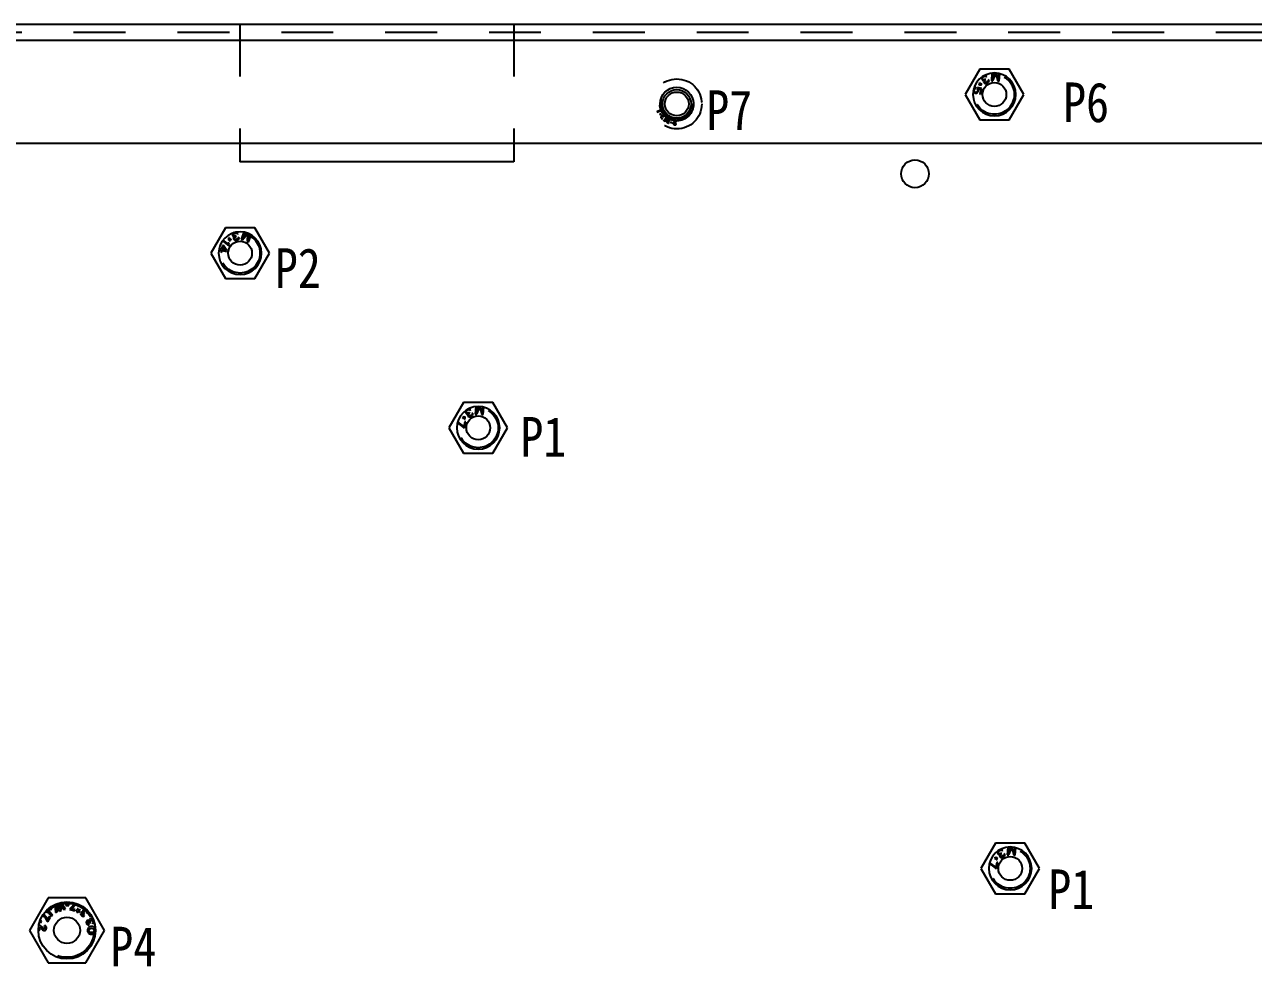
# Model space of a CAD drawing. Header units: millimetres. Extents: x 1262 to 3787, y 0 to 841.
# Drawn here: x 2913.1 to 3067.8, y 463.4 to 582 of the extents above; entities that cross this region are included whole.
import ezdxf

# ---------------------------------------------------------------- set-up
doc = ezdxf.new("R2010")
doc.units = ezdxf.units.MM
doc.header["$LTSCALE"] = 65.395
doc.linetypes.add('HIDDEN', pattern=[0.2, 0.1, -0.1])
doc.layers.get('0').update_dxf_attribs({"linetype": 'CONTINUOUS'})
doc.layers.add('02___PRT_ALL_AXES', color=7, linetype='CONTINUOUS')
doc.layers.add('DEFAULT_2', color=8, linetype='HIDDEN')
doc.styles.get("Standard").update_dxf_attribs({"font": 'txt', "width": 0.85})

msp = doc.modelspace()

# ---------------------------------------------------------------- linework, layer by layer
at = {"color": 3, "linetype": 'Continuous'}
for p, q in [((3161.21, 582.004), (2749.21, 582.004)), ((3161.21, 580.004), (2749.21, 580.004)), ((3161.21, 567.004), (2779.033, 567.004))]:
    msp.add_line(p, q, dxfattribs=at)
at = {"color": 7, "linetype": 'Continuous'}
for p, q in [((3034.9, 575.886), (3034.832, 574.935)), ((3035.319, 575.901), (3034.972, 575.138)), ((3035.027, 575.897), (3034.972, 575.138)), ((3035.019, 574.922), (3035.395, 575.791)), ((3035.395, 575.791), (3035.643, 574.877)), ((3035.72, 575.085), (3035.486, 575.889)), ((3035.775, 575.844), (3035.72, 575.085)), ((3035.83, 574.864), (3035.898, 575.814)), ((3033.384, 574.487), (3033.237, 574.462)), ((3033.237, 574.462), (3033.242, 574.433)), ((3033.242, 574.433), (3033.419, 574.462)), ((3033.286, 574.606), (3033.262, 574.572)), ((3033.262, 574.572), (3033.384, 574.487)), ((3033.408, 574.521), (3033.286, 574.606)), ((3033.41, 574.672), (3033.38, 574.667)), ((3033.38, 574.667), (3033.408, 574.521)), ((3033.442, 574.496), (3033.41, 574.672)), ((3033.419, 574.462), (3033.451, 574.287)), ((3033.619, 574.525), (3033.442, 574.496)), ((3033.451, 574.287), (3033.481, 574.291)), ((3033.481, 574.291), (3033.453, 574.438)), ((3033.453, 574.438), (3033.575, 574.352)), ((3033.477, 574.472), (3033.624, 574.496)), ((3033.599, 574.386), (3033.477, 574.472)), ((3033.575, 574.352), (3033.599, 574.386)), ((3033.606, 575.265), (3033.603, 575.189)), ((3033.603, 575.189), (3033.618, 575.124)), ((3033.637, 575.334), (3033.606, 575.265)), ((3033.618, 575.124), (3033.662, 575.051)), ((3033.624, 574.496), (3033.619, 574.525)), ((3033.687, 575.413), (3033.637, 575.334)), ((3033.662, 575.051), (3033.723, 574.989)), ((3033.743, 575.47), (3033.687, 575.413)), ((3033.703, 575.225), (3033.717, 575.282)), ((3033.707, 575.177), (3033.703, 575.225)), ((3033.751, 575.104), (3033.707, 575.177)), ((3033.717, 575.282), (3033.741, 575.322)), ((3033.723, 574.989), (3033.792, 574.955)), ((3033.741, 575.322), (3033.82, 575.394)), ((3033.83, 575.053), (3033.751, 575.104)), ((3033.792, 574.955), (3033.903, 574.972)), ((3033.82, 575.394), (3033.927, 575.458)), ((3033.906, 575.049), (3033.83, 575.053)), ((3033.865, 574.875), (3033.862, 574.799)), ((3033.862, 574.799), (3033.888, 574.715)), ((3033.903, 574.972), (3033.865, 574.875)), ((3033.888, 574.715), (3033.91, 574.679)), ((3033.972, 575.585), (3033.896, 575.562)), ((3034.024, 575.095), (3033.906, 575.049)), ((3033.91, 574.679), (3033.971, 574.616)), ((3033.927, 575.458), (3034.027, 575.494)), ((3033.969, 574.863), (3033.983, 574.921)), ((3033.977, 574.769), (3033.969, 574.863)), ((3033.971, 574.616), (3034.087, 574.586)), ((3034.066, 575.592), (3033.972, 575.585)), ((3033.999, 574.732), (3033.977, 574.769)), ((3033.983, 574.921), (3034.068, 575.022)), ((3034.068, 574.699), (3033.999, 574.732)), ((3034.095, 575.138), (3034.024, 575.095)), ((3034.027, 575.494), (3034.074, 575.497)), ((3034.141, 575.587), (3034.066, 575.592)), ((3034.068, 575.022), (3034.139, 575.065)), ((3034.143, 574.695), (3034.068, 574.699)), ((3034.074, 575.497), (3034.131, 575.482)), ((3034.087, 574.586), (3034.18, 574.593)), ((3034.139, 575.065), (3034.095, 575.138)), ((3034.131, 575.482), (3034.171, 575.456)), ((3034.21, 575.554), (3034.141, 575.587)), ((3034.243, 574.73), (3034.143, 574.695)), ((3034.171, 575.456), (3034.261, 575.51)), ((3034.18, 574.593), (3034.316, 574.65)), ((3034.261, 575.51), (3034.21, 575.554)), ((3034.315, 574.773), (3034.243, 574.73)), ((3034.393, 574.845), (3034.315, 574.773)), ((3034.316, 574.65), (3034.352, 574.671)), ((3034.352, 574.671), (3034.466, 574.765)), ((3034.425, 574.914), (3034.393, 574.845)), ((3034.428, 574.99), (3034.425, 574.914)), ((3034.517, 575.044), (3034.428, 574.99)), ((3034.466, 574.765), (3034.515, 574.844)), ((3034.515, 574.844), (3034.543, 574.96)), ((3034.543, 574.96), (3034.517, 575.044)), ((3034.832, 574.935), (3035.019, 574.922)), ((3035.643, 574.877), (3035.83, 574.864)), ((3032.562, 573.729), (3032.56, 573.627)), ((3032.56, 573.627), (3032.599, 573.511)), ((3032.633, 573.952), (3032.591, 573.859)), ((3032.599, 573.511), (3032.668, 573.432)), ((3032.718, 574.04), (3032.633, 573.952)), ((3032.665, 573.71), (3032.693, 573.832)), ((3032.668, 573.624), (3032.665, 573.71)), ((3032.696, 573.554), (3032.668, 573.624)), ((3032.668, 573.432), (3032.763, 573.368)), ((3032.693, 573.832), (3032.732, 573.909)), ((3032.749, 573.499), (3032.696, 573.554)), ((3032.814, 574.082), (3032.718, 574.04)), ((3032.732, 573.909), (3032.787, 573.96)), ((3032.807, 573.465), (3032.749, 573.499)), ((3032.763, 573.368), (3032.846, 573.349)), ((3032.787, 573.96), (3032.879, 573.982)), ((3032.848, 573.456), (3032.807, 573.465)), ((3032.907, 574.104), (3032.814, 574.082)), ((3032.846, 573.349), (3032.959, 573.367)), ((3032.915, 573.462), (3032.848, 573.456)), ((3032.879, 573.982), (3032.907, 574.104)), ((3032.987, 573.489), (3032.915, 573.462)), ((3032.959, 573.367), (3033.056, 573.409)), ((3033.042, 573.54), (3032.987, 573.489)), ((3033.081, 573.617), (3033.042, 573.54)), ((3033.056, 573.409), (3033.141, 573.497)), ((3033.093, 574.062), (3033.061, 573.92)), ((3033.061, 573.92), (3033.106, 573.825)), ((3033.108, 573.739), (3033.081, 573.617)), ((3033.633, 573.941), (3033.093, 574.062)), ((3033.106, 573.825), (3033.108, 573.739)), ((3033.141, 573.497), (3033.184, 573.594)), ((3033.214, 573.822), (3033.174, 573.938)), ((3033.174, 573.938), (3033.507, 573.863)), ((3033.184, 573.594), (3033.212, 573.716)), ((3033.212, 573.716), (3033.214, 573.822)), ((3033.507, 573.863), (3033.374, 573.274)), ((3033.374, 573.274), (3033.478, 573.25)), ((3033.478, 573.25), (3033.633, 573.941)), ((2940.18, 567.004), (2940.18, 564.704)), ((2974.68, 567.004), (2974.68, 564.704)), ((2974.68, 564.704), (2940.18, 564.704)), ((2939.272, 555.642), (2939.247, 555.57)), ((2939.322, 555.698), (2939.272, 555.642)), ((2939.393, 555.76), (2939.322, 555.698)), ((2939.354, 555.575), (2939.384, 555.626)), ((2939.384, 555.626), (2939.419, 555.657)), ((2939.463, 555.798), (2939.393, 555.76)), ((2939.419, 555.657), (2939.515, 555.703)), ((2939.515, 555.703), (2939.636, 555.734)), ((2939.716, 555.842), (2939.636, 555.842)), ((2939.636, 555.734), (2939.742, 555.738)), ((2939.807, 555.821), (2939.716, 555.842)), ((2939.742, 555.738), (2939.788, 555.728)), ((2939.788, 555.728), (2939.838, 555.697)), ((2939.878, 555.795), (2939.807, 555.821)), ((2939.838, 555.697), (2939.869, 555.661)), ((2939.869, 555.661), (2939.97, 555.686)), ((2939.934, 555.743), (2939.878, 555.795)), ((2939.97, 555.686), (2939.934, 555.743)), ((2940.691, 555.86), (2940.351, 554.97)), ((2940.526, 554.903), (2941.137, 555.626)), ((2940.815, 555.835), (2940.543, 555.124)), ((2941.096, 555.754), (2940.543, 555.124)), ((2941.137, 555.626), (2941.109, 554.68)), ((2941.244, 554.856), (2941.253, 555.694)), ((2937.981, 554.191), (2937.859, 553.706)), ((2938.105, 554.16), (2937.981, 554.191)), ((2938.005, 554.762), (2938.792, 554.15)), ((2938.734, 554.353), (2938.08, 554.863)), ((2938.541, 553.535), (2938.105, 554.16)), ((2938.686, 554.98), (2938.683, 554.951)), ((2938.683, 554.951), (2938.86, 554.928)), ((2938.834, 554.961), (2938.686, 554.98)), ((2938.694, 554.543), (2938.734, 554.353)), ((2938.828, 554.438), (2938.694, 554.543)), ((2938.775, 555.104), (2938.742, 555.078)), ((2938.742, 555.078), (2938.834, 554.961)), ((2938.867, 554.987), (2938.775, 555.104)), ((2938.792, 554.15), (2938.869, 554.248)), ((2938.869, 554.248), (2938.828, 554.438)), ((2938.86, 554.928), (2938.841, 554.75)), ((2938.841, 554.75), (2938.87, 554.746)), ((2938.883, 555.135), (2938.867, 554.987)), ((2938.87, 554.746), (2938.887, 554.894)), ((2938.913, 555.131), (2938.883, 555.135)), ((2938.887, 554.894), (2938.979, 554.777)), ((2938.893, 554.953), (2938.913, 555.131)), ((2939.07, 554.93), (2938.893, 554.953)), ((2939.011, 554.803), (2938.919, 554.92)), ((2938.919, 554.92), (2939.067, 554.9)), ((2938.979, 554.777), (2939.011, 554.803)), ((2939.067, 554.9), (2939.07, 554.93)), ((2939.247, 555.57), (2939.243, 555.503)), ((2939.243, 555.503), (2939.264, 555.42)), ((2939.264, 555.42), (2939.305, 555.343)), ((2939.305, 555.343), (2939.361, 555.291)), ((2939.344, 555.528), (2939.354, 555.575)), ((2939.365, 555.446), (2939.344, 555.528)), ((2939.361, 555.291), (2939.472, 555.275)), ((2939.426, 555.373), (2939.365, 555.446)), ((2939.407, 555.193), (2939.382, 555.121)), ((2939.382, 555.121), (2939.383, 555.033)), ((2939.383, 555.033), (2939.393, 554.992)), ((2939.393, 554.992), (2939.434, 554.915)), ((2939.472, 555.275), (2939.407, 555.193)), ((2939.497, 555.347), (2939.426, 555.373)), ((2939.434, 554.915), (2939.536, 554.853)), ((2939.484, 555.059), (2939.503, 555.152)), ((2939.494, 555.018), (2939.484, 555.059)), ((2939.55, 554.966), (2939.494, 555.018)), ((2939.623, 555.357), (2939.497, 555.347)), ((2939.503, 555.152), (2939.533, 555.203)), ((2939.533, 555.203), (2939.644, 555.275)), ((2939.536, 554.853), (2939.627, 554.832)), ((2939.621, 554.94), (2939.55, 554.966)), ((2939.727, 554.945), (2939.621, 554.94)), ((2939.704, 555.378), (2939.623, 555.357)), ((2939.627, 554.832), (2939.774, 554.847)), ((2939.644, 555.275), (2939.725, 555.295)), ((2939.725, 555.295), (2939.704, 555.378)), ((2939.808, 554.965), (2939.727, 554.945)), ((2939.774, 554.847), (2939.814, 554.857)), ((2939.904, 555.011), (2939.808, 554.965)), ((2939.814, 554.857), (2939.95, 554.913)), ((2939.954, 555.068), (2939.904, 555.011)), ((2939.95, 554.913), (2940.021, 554.975)), ((2939.979, 555.14), (2939.954, 555.068)), ((2940.08, 555.165), (2939.979, 555.14)), ((2940.021, 554.975), (2940.081, 555.078)), ((2940.081, 555.078), (2940.08, 555.165)), ((2940.351, 554.97), (2940.526, 554.903)), ((2941.109, 554.68), (2941.284, 554.613)), ((2941.516, 555.567), (2941.244, 554.856)), ((2941.284, 554.613), (2941.625, 555.503)), ((2937.548, 553.655), (2937.829, 553.584)), ((2937.859, 553.706), (2937.572, 553.778)), ((2937.829, 553.584), (2937.778, 553.382)), ((2937.778, 553.382), (2937.902, 553.351)), ((2937.902, 553.351), (2937.953, 553.553)), ((2937.953, 553.553), (2938.51, 553.414)), ((2937.983, 553.675), (2938.069, 554.018)), ((2938.375, 553.577), (2937.983, 553.675)), ((2938.069, 554.018), (2938.375, 553.577)), ((2938.51, 553.414), (2938.541, 553.535)), ((2968.384, 532.487), (2968.237, 532.462)), ((2968.237, 532.462), (2968.242, 532.433)), ((2968.242, 532.433), (2968.419, 532.462)), ((2968.286, 532.606), (2968.262, 532.572)), ((2968.262, 532.572), (2968.384, 532.487)), ((2968.408, 532.521), (2968.286, 532.606)), ((2968.41, 532.672), (2968.38, 532.667)), ((2968.38, 532.667), (2968.408, 532.521)), ((2968.442, 532.496), (2968.41, 532.672)), ((2968.419, 532.462), (2968.451, 532.287)), ((2968.619, 532.525), (2968.442, 532.496)), ((2968.481, 532.291), (2968.453, 532.438)), ((2968.453, 532.438), (2968.575, 532.352)), ((2968.477, 532.472), (2968.624, 532.496)), ((2968.599, 532.386), (2968.477, 532.472)), ((2968.606, 533.265), (2968.603, 533.189)), ((2968.603, 533.189), (2968.618, 533.124)), ((2968.637, 533.334), (2968.606, 533.265)), ((2968.618, 533.124), (2968.662, 533.051)), ((2968.624, 532.496), (2968.619, 532.525)), ((2968.687, 533.413), (2968.637, 533.334)), ((2968.662, 533.051), (2968.723, 532.989)), ((2968.743, 533.47), (2968.687, 533.413)), ((2968.703, 533.225), (2968.717, 533.282)), ((2968.707, 533.177), (2968.703, 533.225)), ((2968.751, 533.104), (2968.707, 533.177)), ((2968.717, 533.282), (2968.741, 533.322)), ((2968.723, 532.989), (2968.792, 532.955)), ((2968.741, 533.322), (2968.82, 533.394)), ((2968.83, 533.053), (2968.751, 533.104)), ((2968.792, 532.955), (2968.903, 532.972)), ((2968.82, 533.394), (2968.927, 533.458)), ((2968.906, 533.049), (2968.83, 533.053)), ((2968.865, 532.875), (2968.862, 532.799)), ((2968.862, 532.799), (2968.888, 532.715)), ((2968.903, 532.972), (2968.865, 532.875)), ((2968.888, 532.715), (2968.91, 532.679)), ((2968.972, 533.585), (2968.896, 533.562)), ((2969.024, 533.095), (2968.906, 533.049)), ((2968.91, 532.679), (2968.971, 532.616)), ((2968.927, 533.458), (2969.027, 533.494)), ((2968.969, 532.863), (2968.983, 532.921)), ((2968.977, 532.769), (2968.969, 532.863)), ((2968.971, 532.616), (2969.087, 532.586)), ((2969.066, 533.592), (2968.972, 533.585)), ((2968.999, 532.732), (2968.977, 532.769)), ((2968.983, 532.921), (2969.068, 533.022)), ((2969.068, 532.699), (2968.999, 532.732)), ((2969.095, 533.138), (2969.024, 533.095)), ((2969.027, 533.494), (2969.074, 533.497)), ((2969.141, 533.587), (2969.066, 533.592)), ((2969.068, 533.022), (2969.139, 533.065)), ((2969.143, 532.695), (2969.068, 532.699)), ((2969.074, 533.497), (2969.131, 533.482)), ((2969.087, 532.586), (2969.18, 532.593)), ((2969.139, 533.065), (2969.095, 533.138)), ((2969.131, 533.482), (2969.171, 533.456)), ((2969.21, 533.554), (2969.141, 533.587)), ((2969.243, 532.73), (2969.143, 532.695)), ((2969.171, 533.456), (2969.261, 533.51)), ((2969.18, 532.593), (2969.316, 532.65)), ((2969.261, 533.51), (2969.21, 533.554)), ((2969.315, 532.773), (2969.243, 532.73)), ((2969.393, 532.845), (2969.315, 532.773)), ((2969.316, 532.65), (2969.352, 532.671)), ((2969.352, 532.671), (2969.466, 532.765)), ((2969.425, 532.914), (2969.393, 532.845)), ((2969.428, 532.99), (2969.425, 532.914)), ((2969.517, 533.044), (2969.428, 532.99)), ((2969.466, 532.765), (2969.515, 532.844)), ((2969.515, 532.844), (2969.543, 532.96)), ((2969.543, 532.96), (2969.517, 533.044)), ((2969.9, 533.886), (2969.832, 532.935)), ((2969.832, 532.935), (2970.019, 532.922)), ((2970.319, 533.901), (2969.972, 533.138)), ((2970.027, 533.897), (2969.972, 533.138)), ((2970.019, 532.922), (2970.395, 533.791)), ((2970.395, 533.791), (2970.643, 532.877)), ((2970.72, 533.085), (2970.486, 533.889)), ((2970.643, 532.877), (2970.83, 532.864)), ((2970.775, 533.844), (2970.72, 533.085)), ((2970.83, 532.864), (2970.898, 533.814)), ((2967.585, 531.835), (2968.365, 531.233)), ((2968.393, 531.355), (2967.616, 531.954)), ((2968.365, 531.233), (2968.469, 531.21)), ((2968.529, 531.965), (2968.393, 531.355)), ((2968.451, 532.287), (2968.481, 532.291)), ((2968.469, 531.21), (2968.633, 531.941)), ((2968.633, 531.941), (2968.529, 531.965)), ((2968.575, 532.352), (2968.599, 532.386)), ((3036.9, 478.386), (3036.832, 477.435)), ((3037.319, 478.401), (3036.972, 477.638)), ((3037.027, 478.397), (3036.972, 477.638)), ((3037.019, 477.422), (3037.395, 478.291)), ((3037.395, 478.291), (3037.643, 477.377)), ((3037.72, 477.585), (3037.486, 478.389)), ((3037.775, 478.344), (3037.72, 477.585)), ((3037.83, 477.364), (3037.898, 478.314)), ((3035.384, 476.987), (3035.237, 476.962)), ((3035.237, 476.962), (3035.242, 476.933)), ((3035.242, 476.933), (3035.419, 476.962)), ((3035.286, 477.106), (3035.262, 477.072)), ((3035.262, 477.072), (3035.384, 476.987)), ((3035.408, 477.021), (3035.286, 477.106)), ((3035.41, 477.172), (3035.38, 477.167)), ((3035.38, 477.167), (3035.408, 477.021)), ((3035.442, 476.996), (3035.41, 477.172)), ((3035.419, 476.962), (3035.451, 476.787)), ((3035.619, 477.025), (3035.442, 476.996)), ((3035.451, 476.787), (3035.481, 476.791)), ((3035.453, 476.938), (3035.575, 476.852)), ((3035.481, 476.791), (3035.453, 476.938)), ((3035.477, 476.972), (3035.624, 476.996)), ((3035.599, 476.886), (3035.477, 476.972)), ((3035.575, 476.852), (3035.599, 476.886)), ((3035.606, 477.765), (3035.603, 477.689)), ((3035.603, 477.689), (3035.618, 477.624)), ((3035.637, 477.834), (3035.606, 477.765)), ((3035.618, 477.624), (3035.662, 477.551)), ((3035.624, 476.996), (3035.619, 477.025)), ((3035.687, 477.913), (3035.637, 477.834)), ((3035.662, 477.551), (3035.723, 477.489)), ((3035.743, 477.97), (3035.687, 477.913)), ((3035.703, 477.725), (3035.717, 477.782)), ((3035.707, 477.677), (3035.703, 477.725)), ((3035.751, 477.604), (3035.707, 477.677)), ((3035.717, 477.782), (3035.741, 477.822)), ((3035.723, 477.489), (3035.792, 477.455)), ((3035.741, 477.822), (3035.82, 477.894)), ((3035.83, 477.553), (3035.751, 477.604)), ((3035.792, 477.455), (3035.903, 477.472)), ((3035.82, 477.894), (3035.927, 477.958)), ((3035.906, 477.549), (3035.83, 477.553)), ((3035.865, 477.375), (3035.862, 477.299)), ((3035.862, 477.299), (3035.888, 477.215)), ((3035.903, 477.472), (3035.865, 477.375)), ((3035.888, 477.215), (3035.91, 477.179)), ((3035.972, 478.085), (3035.896, 478.062)), ((3036.024, 477.595), (3035.906, 477.549)), ((3035.91, 477.179), (3035.971, 477.116)), ((3035.927, 477.958), (3036.027, 477.994)), ((3035.969, 477.363), (3035.983, 477.421)), ((3035.977, 477.269), (3035.969, 477.363)), ((3035.971, 477.116), (3036.087, 477.086)), ((3036.066, 478.092), (3035.972, 478.085)), ((3035.999, 477.232), (3035.977, 477.269)), ((3035.983, 477.421), (3036.068, 477.522)), ((3036.068, 477.199), (3035.999, 477.232)), ((3036.095, 477.638), (3036.024, 477.595)), ((3036.027, 477.994), (3036.074, 477.997)), ((3036.141, 478.087), (3036.066, 478.092)), ((3036.068, 477.522), (3036.139, 477.565)), ((3036.143, 477.195), (3036.068, 477.199)), ((3036.074, 477.997), (3036.131, 477.982)), ((3036.087, 477.086), (3036.18, 477.093)), ((3036.139, 477.565), (3036.095, 477.638)), ((3036.131, 477.982), (3036.171, 477.956)), ((3036.21, 478.054), (3036.141, 478.087)), ((3036.243, 477.23), (3036.143, 477.195)), ((3036.171, 477.956), (3036.261, 478.01)), ((3036.18, 477.093), (3036.316, 477.15)), ((3036.261, 478.01), (3036.21, 478.054)), ((3036.315, 477.273), (3036.243, 477.23)), ((3036.393, 477.345), (3036.315, 477.273)), ((3036.316, 477.15), (3036.352, 477.171)), ((3036.352, 477.171), (3036.466, 477.265)), ((3036.425, 477.414), (3036.393, 477.345)), ((3036.428, 477.49), (3036.425, 477.414)), ((3036.517, 477.544), (3036.428, 477.49)), ((3036.466, 477.265), (3036.515, 477.344)), ((3036.515, 477.344), (3036.543, 477.46)), ((3036.543, 477.46), (3036.517, 477.544)), ((3036.832, 477.435), (3037.019, 477.422)), ((3037.643, 477.377), (3037.83, 477.364)), ((3034.585, 476.335), (3035.365, 475.733)), ((3035.393, 475.855), (3034.616, 476.454)), ((3035.365, 475.733), (3035.469, 475.71)), ((3035.529, 476.465), (3035.393, 475.855)), ((3035.469, 475.71), (3035.633, 476.441)), ((3035.633, 476.441), (3035.529, 476.465)), ((2916.383, 470.472), (2916.514, 470.612)), ((2916.879, 471.162), (2916.963, 470.162)), ((2917.156, 470.226), (2917.08, 470.937)), ((2917.08, 470.937), (2917.468, 470.33)), ((2917.506, 470.609), (2917.083, 471.25)), ((2917.458, 471.375), (2917.506, 470.609)), ((2917.696, 470.406), (2917.652, 471.116)), ((2917.652, 471.116), (2918.012, 470.512)), ((2918.208, 470.578), (2917.678, 471.428)), ((2918.012, 470.512), (2918.208, 470.578)), ((2918.246, 471.238), (2918.245, 471.046)), ((2918.245, 471.046), (2918.622, 471.044)), ((2918.623, 471.236), (2918.246, 471.238)), ((2918.622, 471.044), (2918.623, 471.236)), ((2918.802, 470.648), (2918.767, 470.513)), ((2918.767, 470.513), (2919.4, 470.345)), ((2919.446, 470.517), (2919.025, 470.629)), ((2919.4, 470.345), (2919.446, 470.517)), ((2919.833, 470.607), (2919.709, 470.596)), ((2919.721, 470.538), (2919.749, 470.418)), ((2919.842, 470.429), (2919.833, 470.607)), ((2920.053, 470.402), (2920, 470.521)), ((2914.966, 468.953), (2915.147, 468.892)), ((2915.207, 469.074), (2915.027, 469.134)), ((2915.147, 468.892), (2915.207, 469.074)), ((2915.889, 469.057), (2916.008, 468.985)), ((2916.197, 469.637), (2915.97, 469.265)), ((2916.008, 468.985), (2916.349, 469.544)), ((2916.065, 470.152), (2916.477, 469.671)), ((2916.349, 469.544), (2916.197, 469.637)), ((2916.63, 469.802), (2916.21, 470.293)), ((2916.477, 469.671), (2916.63, 469.802)), ((2916.963, 470.162), (2917.156, 470.226)), ((2917.468, 470.33), (2917.696, 470.406)), ((2919.579, 470.472), (2919.552, 470.347)), ((2919.634, 470.178), (2919.741, 470.12)), ((2919.876, 470.348), (2919.912, 470.358)), ((2919.915, 470.14), (2920.008, 470.227)), ((2920.626, 469.735), (2920.52, 469.879)), ((2920.539, 470.008), (2920.663, 470.106)), ((2920.82, 470.181), (2920.969, 470.068)), ((2921.369, 469.955), (2921.209, 469.85)), ((2921.209, 469.85), (2921.314, 469.69)), ((2921.314, 469.69), (2921.473, 469.794)), ((2914.81, 467.948), (2914.972, 467.931)), ((2914.972, 467.931), (2915.012, 468.31)), ((2915.567, 468.521), (2915.528, 468.333)), ((2921.201, 468.594), (2921.168, 468.77)), ((2921.24, 468.878), (2921.394, 468.912)), ((2921.568, 468.912), (2921.654, 468.746))]:
    msp.add_line(p, q, dxfattribs=at)
for centre, radius in [((2995.21, 572.004), 1.8), ((2995.21, 572.004), 1.5), ((2918.41, 467.904), 3.6)]:
    msp.add_circle(centre, radius, dxfattribs=at)
for centre, radius, start, end in [((3035.21, 573.204), 2.7, 0, 180), ((2940.21, 553.204), 2.7, 0, 180), ((2970.21, 531.204), 2.7, 0, 180), ((3037.21, 475.704), 2.7, 0, 180), ((2918.058, 471.764), 1.344, 315.77094, 330.42644), ((2914.608, 468.659), 1.344, 29.32227, 43.97772), ((2919.813, 472.409), 2.079, 262.76848, 266.15585)]:
    msp.add_arc(centre, radius, start, end, dxfattribs=at)
for points in [[(2915.978, 470.558), (2915.964, 470.535), (2915.954, 470.511), (2915.947, 470.488)], [(2916.127, 470.433), (2916.124, 470.465), (2916.14, 470.495), (2916.174, 470.524)], [(2916.174, 470.524), (2916.209, 470.553), (2916.245, 470.561), (2916.285, 470.548)], [(2916.294, 470.745), (2916.255, 470.749), (2916.217, 470.743), (2916.178, 470.728)], [(2916.285, 470.548), (2916.312, 470.54), (2916.344, 470.514), (2916.383, 470.472)], [(2916.514, 470.612), (2916.444, 470.694), (2916.371, 470.738), (2916.294, 470.745)], [(2919.021, 470.827), (2918.941, 470.745), (2918.869, 470.685), (2918.802, 470.648)], [(2919.025, 470.629), (2919.141, 470.715), (2919.244, 470.821), (2919.333, 470.946)], [(2919.346, 471.38), (2919.324, 471.295), (2919.284, 471.201), (2919.227, 471.101)], [(2919.333, 470.946), (2919.421, 471.069), (2919.485, 471.197), (2919.523, 471.327)], [(2919.709, 470.596), (2919.712, 470.582), (2919.715, 470.562), (2919.721, 470.538)], [(2920, 470.521), (2919.943, 470.49), (2919.89, 470.459), (2919.842, 470.429)], [(2920.467, 470.505), (2920.425, 470.462), (2920.402, 470.412), (2920.397, 470.358)], [(2920.692, 470.6), (2920.604, 470.6), (2920.528, 470.568), (2920.467, 470.505)], [(2920.829, 470.569), (2920.787, 470.589), (2920.741, 470.599), (2920.692, 470.6)], [(2915.341, 469.785), (2915.416, 469.74), (2915.495, 469.676), (2915.575, 469.592)], [(2915.754, 469.65), (2915.66, 469.77), (2915.556, 469.867), (2915.442, 469.94)], [(2915.97, 469.265), (2915.92, 469.401), (2915.848, 469.53), (2915.754, 469.65)], [(2915.779, 469.317), (2915.835, 469.218), (2915.872, 469.131), (2915.889, 469.057)], [(2915.947, 470.488), (2915.931, 470.427), (2915.935, 470.369), (2915.958, 470.312)], [(2915.958, 470.312), (2915.976, 470.269), (2916.011, 470.216), (2916.065, 470.152)], [(2916.21, 470.293), (2916.157, 470.355), (2916.13, 470.401), (2916.127, 470.433)], [(2919.749, 470.418), (2919.686, 470.44), (2919.629, 470.458), (2919.579, 470.472)], [(2919.738, 470.33), (2919.685, 470.258), (2919.65, 470.207), (2919.634, 470.178)], [(2919.674, 470.335), (2919.707, 470.332), (2919.729, 470.331), (2919.738, 470.33)], [(2919.741, 470.12), (2919.764, 470.161), (2919.788, 470.217), (2919.814, 470.287)], [(2919.814, 470.287), (2919.841, 470.239), (2919.875, 470.19), (2919.915, 470.14)], [(2919.951, 470.282), (2919.911, 470.319), (2919.886, 470.341), (2919.876, 470.348)], [(2919.912, 470.358), (2919.96, 470.371), (2920.006, 470.385), (2920.053, 470.402)], [(2920.008, 470.227), (2920, 470.237), (2919.981, 470.255), (2919.951, 470.282)], [(2920.123, 469.984), (2920.122, 469.901), (2920.155, 469.827), (2920.223, 469.762)], [(2920.188, 470.152), (2920.145, 470.108), (2920.124, 470.051), (2920.123, 469.984)], [(2920.438, 470.203), (2920.333, 470.232), (2920.249, 470.215), (2920.188, 470.152)], [(2920.223, 469.762), (2920.263, 469.723), (2920.306, 469.696), (2920.352, 469.68)], [(2920.3, 469.948), (2920.3, 469.977), (2920.311, 470.003), (2920.334, 470.027)], [(2920.336, 469.871), (2920.313, 469.894), (2920.301, 469.92), (2920.3, 469.948)], [(2920.334, 470.027), (2920.362, 470.055), (2920.394, 470.069), (2920.43, 470.067)], [(2920.42, 469.837), (2920.388, 469.837), (2920.36, 469.848), (2920.336, 469.871)], [(2920.352, 469.68), (2920.398, 469.664), (2920.443, 469.66), (2920.486, 469.669)], [(2920.397, 470.358), (2920.392, 470.304), (2920.405, 470.252), (2920.438, 470.203)], [(2920.52, 469.879), (2920.486, 469.851), (2920.453, 469.838), (2920.42, 469.837)], [(2920.43, 470.067), (2920.466, 470.065), (2920.502, 470.045), (2920.539, 470.008)], [(2920.486, 469.669), (2920.529, 469.678), (2920.575, 469.7), (2920.626, 469.735)], [(2920.589, 470.157), (2920.563, 470.182), (2920.55, 470.215), (2920.551, 470.253)], [(2920.551, 470.253), (2920.552, 470.292), (2920.569, 470.328), (2920.603, 470.362)], [(2920.663, 470.106), (2920.631, 470.123), (2920.607, 470.14), (2920.589, 470.157)], [(2920.603, 470.362), (2920.638, 470.399), (2920.676, 470.419), (2920.716, 470.421)], [(2920.716, 470.421), (2920.757, 470.424), (2920.791, 470.412), (2920.819, 470.384)], [(2920.855, 469.036), (2920.818, 468.962), (2920.816, 468.881), (2920.849, 468.793)], [(2920.819, 470.384), (2920.846, 470.359), (2920.86, 470.328), (2920.861, 470.292)], [(2920.861, 470.292), (2920.862, 470.256), (2920.849, 470.219), (2920.82, 470.181)], [(2920.987, 469.16), (2920.929, 469.139), (2920.885, 469.097), (2920.855, 469.036)], [(2920.969, 470.068), (2921.021, 470.135), (2921.043, 470.208), (2921.037, 470.287)], [(2921.234, 469.097), (2921.152, 469.169), (2921.069, 469.19), (2920.987, 469.16)], [(2921, 468.927), (2921.011, 468.953), (2921.033, 468.972), (2921.064, 468.983)], [(2921.037, 470.287), (2921.033, 470.326), (2921.023, 470.364), (2921.004, 470.399)], [(2921.064, 468.983), (2921.101, 468.997), (2921.136, 468.995), (2921.168, 468.978)], [(2921.168, 468.978), (2921.2, 468.961), (2921.224, 468.927), (2921.24, 468.878)], [(2921.264, 469.255), (2921.236, 469.208), (2921.225, 469.155), (2921.234, 469.097)], [(2921.391, 469.357), (2921.335, 469.336), (2921.292, 469.302), (2921.264, 469.255)], [(2921.35, 468.99), (2921.338, 469.025), (2921.34, 469.06), (2921.357, 469.094)], [(2921.394, 468.912), (2921.374, 468.941), (2921.359, 468.967), (2921.35, 468.99)], [(2921.357, 469.094), (2921.375, 469.128), (2921.407, 469.153), (2921.451, 469.17)], [(2921.635, 469.345), (2921.555, 469.383), (2921.474, 469.387), (2921.391, 469.357)], [(2921.451, 469.17), (2921.499, 469.187), (2921.542, 469.189), (2921.579, 469.173)], [(2921.654, 468.994), (2921.639, 468.961), (2921.611, 468.934), (2921.568, 468.912)], [(2921.579, 469.173), (2921.617, 469.158), (2921.642, 469.133), (2921.656, 469.095)], [(2921.745, 469.258), (2921.716, 469.294), (2921.679, 469.323), (2921.635, 469.345)], [(2921.656, 469.095), (2921.669, 469.061), (2921.668, 469.027), (2921.654, 468.994)], [(2921.81, 468.914), (2921.824, 468.951), (2921.83, 468.989), (2921.83, 469.029)], [(2915.049, 468.533), (2914.997, 468.572), (2914.941, 468.6), (2914.881, 468.615)], [(2915.012, 468.31), (2915.028, 468.298), (2915.044, 468.284), (2915.06, 468.265)], [(2915.265, 468.293), (2915.177, 468.411), (2915.104, 468.49), (2915.049, 468.533)], [(2915.06, 468.265), (2915.077, 468.247), (2915.109, 468.205), (2915.158, 468.139)], [(2915.158, 468.139), (2915.207, 468.073), (2915.245, 468.027), (2915.272, 468.001)], [(2915.411, 468.118), (2915.384, 468.14), (2915.336, 468.199), (2915.265, 468.293)], [(2915.272, 468.001), (2915.312, 467.961), (2915.352, 467.932), (2915.391, 467.911)], [(2915.391, 467.911), (2915.43, 467.891), (2915.472, 467.878), (2915.516, 467.873)], [(2915.523, 468.066), (2915.484, 468.07), (2915.447, 468.088), (2915.411, 468.118)], [(2915.516, 467.873), (2915.595, 467.865), (2915.664, 467.886), (2915.722, 467.937)], [(2915.624, 468.09), (2915.599, 468.07), (2915.565, 468.061), (2915.523, 468.066)], [(2915.528, 468.333), (2915.583, 468.324), (2915.621, 468.306), (2915.643, 468.28)], [(2915.782, 468.39), (2915.742, 468.455), (2915.671, 468.499), (2915.567, 468.521)], [(2915.669, 468.181), (2915.665, 468.141), (2915.65, 468.111), (2915.624, 468.09)], [(2915.643, 468.28), (2915.664, 468.254), (2915.673, 468.221), (2915.669, 468.181)], [(2915.722, 467.937), (2915.782, 467.987), (2915.816, 468.062), (2915.827, 468.159)], [(2915.827, 468.159), (2915.836, 468.249), (2915.821, 468.326), (2915.782, 468.39)], [(2920.849, 468.793), (2920.868, 468.741), (2920.895, 468.698), (2920.93, 468.663)], [(2920.93, 468.663), (2920.964, 468.629), (2921.003, 468.606), (2921.046, 468.596)], [(2920.999, 468.842), (2920.987, 468.873), (2920.988, 468.901), (2921, 468.927)], [(2921.131, 468.248), (2921.039, 468.16), (2920.993, 468.042), (2920.993, 467.895)], [(2920.993, 467.895), (2920.993, 467.813), (2921.006, 467.742), (2921.032, 467.679)], [(2921.06, 468.775), (2921.03, 468.789), (2921.01, 468.811), (2920.999, 468.842)], [(2921.032, 467.679), (2921.051, 467.632), (2921.081, 467.589), (2921.122, 467.55)], [(2921.046, 468.596), (2921.088, 468.585), (2921.14, 468.585), (2921.201, 468.594)], [(2921.168, 468.77), (2921.125, 468.759), (2921.089, 468.761), (2921.06, 468.775)], [(2921.122, 467.55), (2921.162, 467.51), (2921.208, 467.479), (2921.258, 467.457)], [(2921.513, 468.38), (2921.35, 468.38), (2921.223, 468.336), (2921.131, 468.248)], [(2921.165, 467.897), (2921.166, 467.98), (2921.194, 468.046), (2921.251, 468.096)], [(2921.251, 467.695), (2921.194, 467.746), (2921.165, 467.813), (2921.165, 467.897)], [(2921.251, 468.096), (2921.307, 468.147), (2921.393, 468.172), (2921.507, 468.171)], [(2921.508, 467.618), (2921.394, 467.618), (2921.308, 467.644), (2921.251, 467.695)], [(2921.258, 467.457), (2921.328, 467.426), (2921.413, 467.41), (2921.515, 467.41)], [(2921.507, 468.171), (2921.623, 468.171), (2921.71, 468.145), (2921.768, 468.093)], [(2921.767, 467.696), (2921.708, 467.644), (2921.622, 467.618), (2921.508, 467.618)], [(2921.891, 468.247), (2921.8, 468.335), (2921.674, 468.38), (2921.513, 468.38)], [(2921.515, 467.41), (2921.674, 467.41), (2921.799, 467.453), (2921.89, 467.541)], [(2921.654, 468.746), (2921.73, 468.784), (2921.782, 468.839), (2921.81, 468.914)], [(2921.854, 467.895), (2921.854, 467.814), (2921.825, 467.748), (2921.767, 467.696)], [(2921.768, 468.093), (2921.826, 468.041), (2921.855, 467.975), (2921.854, 467.895)], [(2921.89, 467.541), (2921.946, 467.594), (2921.984, 467.659), (2922.006, 467.735)], [(2922.007, 468.053), (2921.985, 468.129), (2921.947, 468.193), (2921.891, 468.247)]]:
    msp.add_open_spline(points, degree=3, dxfattribs=at)
at = {"layer": '02___PRT_ALL_AXES', "color": 3, "linetype": 'Continuous'}
for centre, radius in [((3035.21, 573.204), 1.5), ((2995.21, 572.004), 2.1)]:
    msp.add_circle(centre, radius, dxfattribs=at)
at = {"layer": '02___PRT_ALL_AXES', "color": 7, "linetype": 'Continuous'}
for centre, radius in [((3025.21, 563.204), 1.75), ((2940.21, 553.204), 1.5), ((2970.21, 531.204), 1.5), ((3037.21, 475.704), 1.5), ((2918.41, 467.904), 1.65)]:
    msp.add_circle(centre, radius, dxfattribs=at)
for centre in [(3035.21, 573.204), (2940.21, 553.204), (2970.21, 531.204), (3037.21, 475.704)]:
    msp.add_arc(centre, 2.7, 180, 0, dxfattribs=at)
at = {"layer": 'DEFAULT_2', "color": 8, "linetype": 'HIDDEN'}
for p, q in [((2940.18, 582.004), (2940.18, 567.004)), ((2974.68, 582.004), (2974.68, 567.004)), ((3161.21, 581.004), (2749.21, 581.004)), ((3033.362, 576.404), (3031.515, 573.204)), ((3037.057, 576.404), (3033.362, 576.404)), ((3038.905, 573.204), (3037.057, 576.404)), ((3031.515, 573.204), (3033.362, 570.004)), ((3037.057, 570.004), (3038.905, 573.204)), ((2992.748, 571.119), (2992.734, 571.113)), ((2992.771, 571.083), (2992.748, 571.119)), ((2993.298, 571.268), (2992.816, 571.067)), ((2992.839, 571.012), (2993.254, 571.184)), ((2993.254, 571.184), (2993.231, 571.058)), ((2993.31, 571.24), (2993.298, 571.268)), ((2992.816, 570.917), (2992.829, 570.922)), ((2992.829, 570.922), (2992.819, 570.969)), ((2993.096, 570.805), (2993.063, 570.785)), ((2993.063, 570.785), (2993.177, 570.602)), ((2993.21, 570.623), (2993.096, 570.805)), ((2993.177, 570.602), (2993.21, 570.623)), ((2993.231, 571.058), (2993.252, 571.052)), ((2993.404, 570.14), (2993.41, 570.157)), ((2993.501, 570.387), (2993.521, 570.392)), ((2993.543, 569.957), (2993.535, 569.945)), ((2993.617, 569.931), (2993.543, 569.957)), ((2993.879, 570.314), (2993.666, 569.961)), ((2993.679, 570.445), (2993.697, 570.439)), ((2993.722, 569.919), (2993.942, 570.283)), ((2993.765, 569.823), (2993.724, 569.861)), ((2993.758, 569.811), (2993.765, 569.823)), ((2993.832, 570.436), (2993.825, 570.423)), ((2993.825, 570.423), (2993.867, 570.384)), ((2993.942, 570.283), (2993.856, 569.746)), ((2993.856, 569.746), (2994.343, 570.086)), ((2993.903, 569.866), (2993.978, 570.347)), ((2994.309, 570.148), (2993.903, 569.866)), ((2993.978, 569.695), (2993.97, 569.682)), ((2994.054, 569.66), (2993.978, 569.695)), ((2994.343, 570.086), (2994.101, 569.684)), ((2994.124, 569.671), (2994.371, 570.082)), ((2994.18, 569.573), (2994.142, 569.607)), ((2994.172, 569.561), (2994.18, 569.573)), ((2994.371, 570.082), (2994.447, 570.048)), ((2994.42, 569.706), (2994.408, 569.669)), ((2994.408, 569.669), (2994.614, 569.606)), ((2994.626, 569.644), (2994.42, 569.706)), ((2994.447, 570.048), (2994.455, 570.06)), ((2994.614, 569.606), (2994.626, 569.644)), ((2994.847, 569.943), (2994.84, 569.839)), ((2994.84, 569.839), (2994.851, 569.838)), ((3033.362, 570.004), (3037.057, 570.004)), ((2995.118, 569.538), (2995.106, 569.539)), ((2995.114, 569.402), (2995.118, 569.538)), ((2938.362, 556.404), (2936.515, 553.204)), ((2942.057, 556.404), (2938.362, 556.404)), ((2943.905, 553.204), (2942.057, 556.404)), ((2936.515, 553.204), (2938.362, 550.004)), ((2942.057, 550.004), (2943.905, 553.204)), ((2938.362, 550.004), (2942.057, 550.004)), ((2968.362, 534.404), (2966.515, 531.204)), ((2972.057, 534.404), (2968.362, 534.404)), ((2973.905, 531.204), (2972.057, 534.404)), ((2966.515, 531.204), (2968.362, 528.004)), ((2972.057, 528.004), (2973.905, 531.204)), ((2968.362, 528.004), (2972.057, 528.004)), ((3035.362, 478.904), (3033.515, 475.704)), ((3039.057, 478.904), (3035.362, 478.904)), ((3040.905, 475.704), (3039.057, 478.904)), ((3033.515, 475.704), (3035.362, 472.504)), ((3039.057, 472.504), (3040.905, 475.704)), ((3035.362, 472.504), (3039.057, 472.504)), ((2916.043, 472.004), (2913.676, 467.904)), ((2920.777, 472.004), (2916.043, 472.004)), ((2923.144, 467.904), (2920.777, 472.004)), ((2913.676, 467.904), (2916.043, 463.804)), ((2920.777, 463.804), (2923.144, 467.904)), ((2916.043, 463.804), (2920.777, 463.804))]:
    msp.add_line(p, q, dxfattribs=at)
for centre, radius in [((2995.21, 572.004), 3.15), ((3035.21, 573.204), 2.5), ((2995.21, 572.004), 2.125), ((2995.21, 572.004), 1.9), ((2940.21, 553.204), 2.5), ((2970.21, 531.204), 2.5), ((3037.21, 475.704), 2.5), ((2918.41, 467.904), 3.4)]:
    msp.add_circle(centre, radius, dxfattribs=at)
msp.add_arc((2994.643, 571.622), 1.438, 238.91018, 242.46337, dxfattribs=at)
for points in [[(2992.734, 571.113), (2992.748, 571.084), (2992.763, 571.052), (2992.778, 571.016)], [(2993.252, 571.052), (2993.261, 571.101), (2993.28, 571.164), (2993.31, 571.24)], [(2992.816, 571.067), (2992.797, 571.059), (2992.782, 571.064), (2992.771, 571.083)], [(2992.778, 571.016), (2992.793, 570.979), (2992.806, 570.946), (2992.816, 570.917)], [(2992.819, 570.969), (2992.814, 570.99), (2992.821, 571.004), (2992.839, 571.012)], [(2993.219, 570.361), (2993.217, 570.302), (2993.238, 570.249), (2993.281, 570.201)], [(2993.288, 570.507), (2993.244, 570.468), (2993.221, 570.419), (2993.219, 570.361)], [(2993.282, 570.23), (2993.257, 570.257), (2993.247, 570.292), (2993.252, 570.335)], [(2993.252, 570.335), (2993.257, 570.377), (2993.276, 570.414), (2993.311, 570.445)], [(2993.281, 570.201), (2993.309, 570.17), (2993.334, 570.15), (2993.356, 570.141)], [(2993.368, 570.192), (2993.326, 570.2), (2993.298, 570.213), (2993.282, 570.23)], [(2993.398, 570.552), (2993.358, 570.553), (2993.322, 570.538), (2993.288, 570.507)], [(2993.311, 570.445), (2993.339, 570.471), (2993.37, 570.484), (2993.401, 570.487)], [(2993.356, 570.141), (2993.378, 570.131), (2993.394, 570.13), (2993.404, 570.14)], [(2993.404, 570.176), (2993.397, 570.184), (2993.385, 570.189), (2993.368, 570.192)], [(2993.498, 570.5), (2993.471, 570.534), (2993.437, 570.552), (2993.398, 570.552)], [(2993.401, 570.487), (2993.433, 570.49), (2993.458, 570.481), (2993.478, 570.459)], [(2993.41, 570.157), (2993.411, 570.164), (2993.409, 570.171), (2993.404, 570.176)], [(2993.478, 570.459), (2993.493, 570.443), (2993.5, 570.418), (2993.501, 570.387)], [(2993.5, 570.602), (2993.495, 570.575), (2993.494, 570.542), (2993.498, 570.5)], [(2993.533, 570.665), (2993.516, 570.649), (2993.505, 570.628), (2993.5, 570.602)], [(2993.518, 570.443), (2993.51, 570.525), (2993.518, 570.578), (2993.544, 570.601)], [(2993.521, 570.392), (2993.521, 570.408), (2993.52, 570.425), (2993.518, 570.443)], [(2993.604, 570.682), (2993.574, 570.686), (2993.551, 570.681), (2993.533, 570.665)], [(2993.535, 569.945), (2993.586, 569.916), (2993.624, 569.895), (2993.648, 569.88)], [(2993.544, 570.601), (2993.562, 570.617), (2993.583, 570.624), (2993.605, 570.622)], [(2993.683, 570.639), (2993.661, 570.664), (2993.635, 570.678), (2993.604, 570.682)], [(2993.605, 570.622), (2993.627, 570.62), (2993.647, 570.61), (2993.664, 570.591)], [(2993.642, 569.93), (2993.636, 569.927), (2993.627, 569.927), (2993.617, 569.931)], [(2993.666, 569.961), (2993.656, 569.944), (2993.649, 569.934), (2993.642, 569.93)], [(2993.648, 569.88), (2993.681, 569.86), (2993.717, 569.837), (2993.758, 569.811)], [(2993.664, 570.591), (2993.68, 570.573), (2993.689, 570.551), (2993.693, 570.525)], [(2993.693, 570.525), (2993.697, 570.499), (2993.691, 570.472), (2993.679, 570.445)], [(2993.723, 570.548), (2993.722, 570.58), (2993.709, 570.61), (2993.683, 570.639)], [(2993.697, 570.439), (2993.716, 570.48), (2993.725, 570.516), (2993.723, 570.548)], [(2993.709, 569.886), (2993.708, 569.892), (2993.713, 569.903), (2993.722, 569.919)], [(2993.724, 569.861), (2993.714, 569.87), (2993.709, 569.879), (2993.709, 569.886)], [(2993.901, 570.391), (2993.876, 570.406), (2993.853, 570.421), (2993.832, 570.436)], [(2993.867, 570.384), (2993.88, 570.371), (2993.888, 570.361), (2993.89, 570.351)], [(2993.89, 570.351), (2993.892, 570.341), (2993.888, 570.329), (2993.879, 570.314)], [(2993.97, 569.682), (2994.003, 569.665), (2994.037, 569.646), (2994.072, 569.624)], [(2994.101, 569.684), (2994.086, 569.66), (2994.071, 569.652), (2994.054, 569.66)], [(2994.072, 569.624), (2994.099, 569.608), (2994.133, 569.587), (2994.172, 569.561)], [(2994.114, 569.641), (2994.113, 569.648), (2994.116, 569.658), (2994.124, 569.671)], [(2994.142, 569.607), (2994.124, 569.622), (2994.115, 569.634), (2994.114, 569.641)], [(2994.379, 570.103), (2994.345, 570.124), (2994.321, 570.139), (2994.309, 570.148)], [(2994.455, 570.06), (2994.445, 570.064), (2994.42, 570.078), (2994.379, 570.103)], [(2994.767, 569.567), (2994.761, 569.517), (2994.775, 569.473), (2994.807, 569.439)], [(2994.816, 569.662), (2994.788, 569.643), (2994.771, 569.611), (2994.767, 569.567)], [(2994.948, 569.727), (2994.888, 569.703), (2994.844, 569.682), (2994.816, 569.662)], [(2994.818, 569.524), (2994.821, 569.551), (2994.833, 569.572), (2994.855, 569.588)], [(2994.983, 569.968), (2994.93, 569.974), (2994.884, 569.965), (2994.847, 569.943)], [(2994.851, 569.838), (2994.878, 569.915), (2994.926, 569.95), (2994.994, 569.943)], [(2994.855, 569.588), (2994.877, 569.604), (2994.911, 569.621), (2994.958, 569.64)], [(2995.067, 569.784), (2995.047, 569.769), (2995.008, 569.75), (2994.948, 569.727)], [(2994.958, 569.64), (2995.025, 569.666), (2995.072, 569.69), (2995.099, 569.714)], [(2995.107, 569.913), (2995.078, 569.944), (2995.036, 569.963), (2994.983, 569.968)], [(2994.994, 569.943), (2995.027, 569.939), (2995.054, 569.926), (2995.073, 569.905)], [(2995.099, 569.836), (2995.097, 569.816), (2995.087, 569.798), (2995.067, 569.784)], [(2995.073, 569.905), (2995.093, 569.884), (2995.102, 569.862), (2995.099, 569.836)], [(2995.099, 569.714), (2995.127, 569.738), (2995.142, 569.768), (2995.146, 569.802)], [(2995.146, 569.802), (2995.15, 569.844), (2995.138, 569.881), (2995.107, 569.913)], [(2994.807, 569.439), (2994.839, 569.404), (2994.886, 569.384), (2994.949, 569.377)], [(2994.846, 569.444), (2994.825, 569.468), (2994.815, 569.495), (2994.818, 569.524)], [(2994.933, 569.403), (2994.898, 569.407), (2994.869, 569.42), (2994.846, 569.444)], [(2995.04, 569.435), (2995.006, 569.409), (2994.971, 569.399), (2994.933, 569.403)], [(2994.949, 569.377), (2995.008, 569.371), (2995.063, 569.379), (2995.114, 569.402)], [(2995.106, 569.539), (2995.095, 569.495), (2995.073, 569.46), (2995.04, 569.435)]]:
    msp.add_open_spline(points, degree=3, dxfattribs=at)

# ---------------------------------------------------------------- texts
at = {"color": 1, "linetype": 'Continuous', "insert": (3043.868, 574.712), "char_height": 5, "width": 8.5, "attachment_point": 1, "line_spacing_factor": 0.9}
msp.add_mtext('P6', dxfattribs=at)
at = {"color": 2, "linetype": 'Continuous', "char_height": 5, "width": 8.5, "attachment_point": 1, "line_spacing_factor": 0.9}
for s, insert in [('P7', (2998.926, 573.736)), ('P2', (2944.592, 553.833)), ('P1', (2975.515, 532.575)), ('P1', (3042.002, 475.579)), ('P4', (2923.864, 468.358))]:
    msp.add_mtext(s, dxfattribs=dict(at, insert=insert))

doc.saveas('drawing.dxf')
